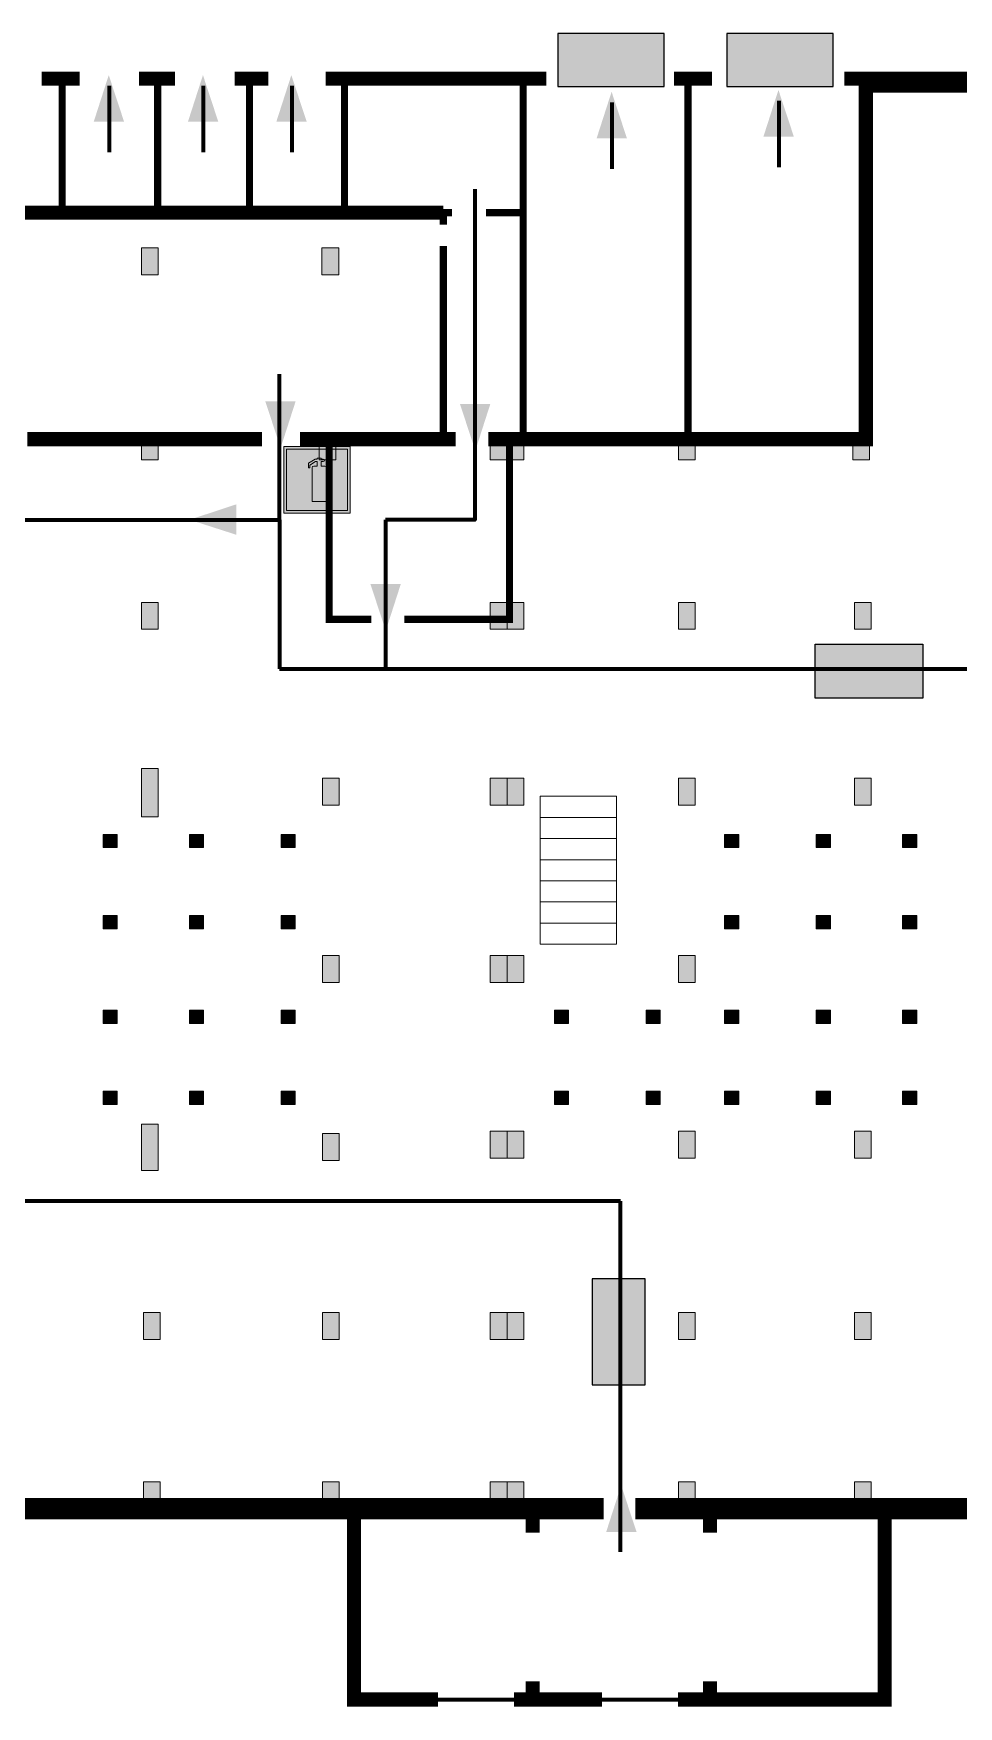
# Model space of a CAD drawing. Header units: millimetres. Extents: x 13810 to 67229, y 12374 to 21950.
# Drawn here: x 36807.2 to 36929.9, y 15044.3 to 15266.1 of the extents above; entities that cross this region are included whole.
import ezdxf

# ---------------------------------------------------------------- set-up
doc = ezdxf.new("R2010")
doc.units = ezdxf.units.MM
doc.layers.add('План_Штампы', color=7, linetype='Continuous')

# ---------------------------------------------------------------- blocks, each defined once
blk = doc.blocks.new('A$C7B4425F7')
at = {"true_color": 0xffffff}
blk.add_hatch(color=7, dxfattribs=at).paths.add_polyline_path([(0, 0), (-16, 0), (-16, -8), (0, -8)])
h = blk.add_hatch(color=126)
h.paths.add_polyline_path([(-0.2, -0.2), (-15.8, -0.2), (-15.8, -7.8), (-0.2, -7.8)])
h.paths.add_polyline_path([(-11.76, -2.03), (-11.76, -3.66), (-11.17, -3.66, -0.568275), (-11.17, -6.18), (-12.58, -6.18), (-12.58, -2.03)], flags=16)
h.paths.add_polyline_path([(-13.33, -4.12, -0.495768), (-13.59, -6.18), (-15.03, -6.18), (-15.03, -2.03), (-13.59, -2.03, -0.487973)], flags=16)
h.paths.add_polyline_path([(-10.25, -2.03), (-9.48, -2.03), (-9.48, -6.18), (-10.25, -6.18)], flags=16)
h.paths.add_polyline_path([(-13.84, -3.69), (-14.24, -3.69), (-14.24, -3.03), (-13.9, -3.03, -0.692621)], flags=0)
h.paths.add_polyline_path([(-9.15, -2.03), (-8.4, -2.03), (-8.04, -3.07), (-7.68, -2.03), (-6.93, -2.03), (-7.64, -4.1), (-6.93, -6.18), (-7.68, -6.18), (-8.04, -5.14), (-8.4, -6.18), (-9.15, -6.18), (-8.44, -4.1)], flags=16)
h.paths.add_polyline_path([(-11.76, -4.46), (-11.42, -4.46, -0.692621), (-11.36, -5.12), (-11.76, -5.12)], flags=0)
h.paths.add_polyline_path([(-13.9, -5.2), (-14.24, -5.2), (-14.24, -4.55), (-13.84, -4.55, -0.708038)], flags=0)
edge = h.paths.add_edge_path(flags=16)
edge.add_ellipse((-5.51, -4.08), major_axis=(0, 2.05), ratio=0.586184, start_angle=0, end_angle=360)
edge = h.paths.add_edge_path(flags=0)
edge.add_ellipse((-5.51, -4.08), major_axis=(0, 1.14), ratio=0.454828, start_angle=0, end_angle=360)
h.paths.add_polyline_path([(-4.13, -4.96, 0.377264), (-3.48, -4.52, 0.0555), (-3.16, -2.03), (-1.66, -2.03), (-1.66, -4.96), (-0.96, -4.96), (-0.96, -7.01), (-1.75, -7.01), (-1.75, -6.18), (-3.3, -6.18), (-3.3, -7.02), (-4.13, -7.02)], flags=16)
h.paths.add_polyline_path([(-2.73, -2.91), (-2.28, -2.91), (-2.28, -4.96), (-3.05, -4.96, 0.079136)], flags=0)
at = {"color": 126}
blk.add_lwpolyline([(-16, -8), (0, -8), (0, 0), (-16, 0)], close=True, dxfattribs=at)
blk = doc.blocks.new('A$C32E8229D')
at = {"true_color": 0xffffff}
blk.add_hatch(color=7, dxfattribs=at).paths.add_polyline_path([(0, 0), (0, -8), (16, -8), (16, 0)])
h = blk.add_hatch(color=126)
h.paths.add_polyline_path([(0.2, -0.2), (15.8, -0.2), (15.8, -7.8), (0.2, -7.8)])
h.paths.add_polyline_path([(13.49, -2.05), (12.08, -2.05), (11.37, -2.63, 0.162397), (11.29, -2.84), (11.29, -3.63), (10.35, -3.63), (10.35, -4.05), (11.68, -4.05), (11.68, -3.48), (12.26, -4.28), (11.29, -5.1), (11.29, -6.78), (11.85, -6.78), (11.85, -5.44), (12.8, -4.64), (12.8, -5.94), (14.46, -5.94), (14.46, -5.39), (13.45, -5.39), (13.45, -3.97), (12.46, -2.59), (13.15, -2.59), (13.69, -3.34), (14.18, -3)], flags=16)
h.paths.add_polyline_path([(10.74, -1.82, 1), (11.8, -1.82, 1)], flags=16)
h.paths.add_polyline_path([(9.39, -3.59), (5.99, -3.59), (6.56, -3.03), (5.91, -3.03), (5.1, -3.83), (5.91, -4.64), (6.56, -4.64), (5.99, -4.09), (9.39, -4.09)], flags=16)
h.paths.add_polyline_path([(4.29, -1.08), (1.72, -1.08), (1.72, -6.6), (4.29, -6.6)], flags=16)
at = {"color": 126}
blk.add_lwpolyline([(16, -8), (0, -8), (0, 0), (16, 0)], close=True, dxfattribs=at)
blk = doc.blocks.new('A$C3AD82952')
at = {"true_color": 0xf5f5ff}
h = blk.add_hatch(color=7, dxfattribs=at)
h.dxf.hatch_style = 1
h.paths.add_polyline_path([(8.21, 8.73, 0.414214), (7.89, 9.05), (7.22, 9.05), (7.22, 9.92), (7.59, 9.92, 1), (7.57, 10.36), (7.22, 10.36), (7.22, 10.6), (6.43, 10.6), (6.43, 10.36), (6.01, 10.36), (4.74, 9.59), (4.74, 8.69), (4.98, 8.73), (4.98, 9.26), (6.12, 9.91), (6.43, 9.91), (6.43, 9.05), (5.76, 9.05, 0.414214), (5.44, 8.73), (5.44, 2.2), (8.21, 2.2)], flags=0)
h.paths.add_polyline_path([(12.8, 12.8), (0, 12.8), (0, 0), (12.8, 0)])
h.paths.add_polyline_path([(0.51, 12.29), (12.29, 12.29), (12.29, 0.51), (0.51, 0.51)], flags=16)
h.paths.add_polyline_path([(4.74, 9.59), (6.01, 10.36), (6.43, 10.36), (6.43, 10.6), (7.22, 10.6), (7.22, 10.36), (7.59, 10.36, -0.94586), (7.59, 9.92), (7.22, 9.92), (7.22, 9.05), (7.89, 9.05, -0.414214), (8.21, 8.73), (8.21, 2.2), (5.44, 2.2), (5.44, 8.73, -0.414214), (5.76, 9.05), (6.43, 9.05), (6.43, 9.91), (6.12, 9.91), (4.98, 9.26), (4.98, 8.73), (4.74, 8.69)], flags=0)
h = blk.add_hatch(color=242)
h.dxf.hatch_style = 1
h.paths.add_polyline_path([(12.29, 12.29), (0.51, 12.29), (0.51, 0.51), (12.29, 0.51)])
h.paths.add_polyline_path([(4.74, 8.69), (4.74, 9.59), (6.01, 10.36), (6.43, 10.36), (6.43, 10.6), (7.22, 10.6), (7.22, 10.36), (7.59, 10.36, -0.94586), (7.59, 9.92), (7.22, 9.92), (7.22, 9.05), (7.89, 9.05, -0.414214), (8.21, 8.73), (8.21, 2.2), (5.44, 2.2), (5.44, 8.73, -0.414214), (5.76, 9.05), (6.43, 9.05), (6.43, 9.91), (6.12, 9.91), (4.98, 9.26), (4.98, 8.73)], flags=16)
h = blk.add_hatch(color=7, dxfattribs=at)
h.dxf.hatch_style = 1
h.paths.add_polyline_path([(8.21, 8.73, 0.414214), (7.89, 9.05), (7.22, 9.05), (7.22, 9.92), (7.59, 9.92, 1), (7.57, 10.36), (7.22, 10.36), (7.22, 10.6), (6.43, 10.6), (6.43, 10.36), (6.01, 10.36), (4.74, 9.59), (4.74, 8.69), (4.98, 8.73), (4.98, 9.26), (6.12, 9.91), (6.43, 9.91), (6.43, 9.05), (5.76, 9.05, 0.414214), (5.44, 8.73), (5.44, 2.2), (8.21, 2.2)])
at = {"color": 242, "lineweight": 5}
for p, q in [((0, 0), (0, 12.8)), ((0, 12.8), (12.8, 12.8)), ((6.01, 10.36), (4.74, 9.59)), ((4.98, 9.26), (6.12, 9.91)), ((6.01, 10.36), (6.43, 10.36)), ((6.12, 9.91), (6.43, 9.91)), ((7.22, 10.6), (6.43, 10.6)), ((6.43, 10.6), (6.43, 10.36)), ((6.43, 9.91), (6.43, 9.05)), ((7.22, 10.36), (7.22, 10.6)), ((7.59, 10.36), (7.22, 10.36)), ((7.22, 9.05), (7.22, 9.92)), ((7.59, 9.92), (7.22, 9.92)), ((12.8, 0), (12.8, 12.8)), ((4.74, 9.59), (4.74, 8.69)), ((4.74, 8.69), (4.98, 8.73)), ((4.98, 8.73), (4.98, 9.26)), ((5.44, 2.2), (5.44, 8.73)), ((5.76, 9.05), (6.43, 9.05)), ((7.89, 9.05), (7.22, 9.05)), ((8.21, 2.2), (8.21, 8.73)), ((0, 0), (12.8, 0)), ((5.44, 2.2), (8.21, 2.2))]:
    blk.add_line(p, q, dxfattribs=at)
blk.add_lwpolyline([(0.51, 12.29), (12.29, 12.29), (12.29, 0.51), (0.51, 0.51)], close=True, dxfattribs=at)
for centre, radius, start, end in [((7.58, 10.14), 0.223, 273.1875, 86.8125), ((5.76, 8.73), 0.32, 90, 180), ((7.89, 8.73), 0.32, 0, 90)]:
    blk.add_arc(centre, radius, start, end, dxfattribs=at)

msp = doc.modelspace()

# ---------------------------------------------------------------- hatches: boundary and pattern name
at = {"lineweight": 0}
h = msp.add_hatch(color=256, dxfattribs=at)
h.dxf.hatch_style = 1
h.paths.add_polyline_path([(36823.76, 15237.7), (36821.54, 15237.7), (36821.54, 15234.13), (36823.76, 15234.13)])
h = msp.add_hatch(color=256, dxfattribs=at)
h.dxf.hatch_style = 1
h.paths.add_polyline_path([(36847.69, 15237.7), (36845.46, 15237.7), (36845.46, 15234.13), (36847.69, 15234.13)])
h = msp.add_hatch(color=256, dxfattribs=at)
h.dxf.hatch_style = 1
h.paths.add_polyline_path([(36823.76, 15213.15), (36821.54, 15213.15), (36821.54, 15209.58), (36823.76, 15209.58)])
h = msp.add_hatch(color=256, dxfattribs=at)
h.dxf.hatch_style = 1
h.paths.add_polyline_path([(36847.3, 15213.15), (36845.08, 15213.15), (36845.08, 15209.58), (36847.3, 15209.58)])
h = msp.add_hatch(color=256, dxfattribs=at)
h.dxf.hatch_style = 1
h.paths.add_polyline_path([(36870.01, 15213.15), (36867.78, 15213.15), (36867.78, 15209.58), (36870.01, 15209.58)])
h = msp.add_hatch(color=256, dxfattribs=at)
h.dxf.hatch_style = 1
h.paths.add_polyline_path([(36872.23, 15213.15), (36870.01, 15213.15), (36870.01, 15209.58), (36872.23, 15209.58)])
h = msp.add_hatch(color=256, dxfattribs=at)
h.dxf.hatch_style = 1
h.paths.add_polyline_path([(36894.97, 15213.15), (36892.75, 15213.15), (36892.75, 15209.58), (36894.97, 15209.58)])
h = msp.add_hatch(color=256, dxfattribs=at)
h.dxf.hatch_style = 1
h.paths.add_polyline_path([(36918.08, 15213.15), (36915.85, 15213.15), (36915.85, 15209.58), (36918.08, 15209.58)])
h = msp.add_hatch(color=256, dxfattribs=at)
h.dxf.hatch_style = 1
h.paths.add_polyline_path([(36823.76, 15190.68), (36821.54, 15190.68), (36821.54, 15187.11), (36823.76, 15187.11)])
h = msp.add_hatch(color=256, dxfattribs=at)
h.dxf.hatch_style = 1
h.paths.add_polyline_path([(36870.01, 15190.68), (36867.78, 15190.68), (36867.78, 15187.11), (36870.01, 15187.11)])
h = msp.add_hatch(color=256, dxfattribs=at)
h.dxf.hatch_style = 1
h.paths.add_polyline_path([(36872.23, 15190.68), (36870.01, 15190.68), (36870.01, 15187.11), (36872.23, 15187.11)])
h = msp.add_hatch(color=256, dxfattribs=at)
h.dxf.hatch_style = 1
h.paths.add_polyline_path([(36894.97, 15190.68), (36892.75, 15190.68), (36892.75, 15187.11), (36894.97, 15187.11)])
h = msp.add_hatch(color=256, dxfattribs=at)
h.dxf.hatch_style = 1
h.paths.add_polyline_path([(36918.28, 15190.68), (36916.06, 15190.68), (36916.06, 15187.11), (36918.28, 15187.11)])
h = msp.add_hatch(color=256, dxfattribs=at)
h.dxf.hatch_style = 1
h.paths.add_polyline_path([(36823.76, 15168.67), (36821.54, 15168.67), (36821.54, 15162.23), (36823.76, 15162.23)])
h = msp.add_hatch(color=256, dxfattribs=at)
h.dxf.hatch_style = 1
h.paths.add_polyline_path([(36847.77, 15167.37), (36845.55, 15167.37), (36845.55, 15163.81), (36847.77, 15163.81)])
h = msp.add_hatch(color=256, dxfattribs=at)
h.dxf.hatch_style = 1
h.paths.add_polyline_path([(36870.01, 15167.37), (36867.78, 15167.37), (36867.78, 15163.81), (36870.01, 15163.81)])
h = msp.add_hatch(color=256, dxfattribs=at)
h.dxf.hatch_style = 1
h.paths.add_polyline_path([(36872.23, 15167.37), (36870.01, 15167.37), (36870.01, 15163.81), (36872.23, 15163.81)])
h = msp.add_hatch(color=256, dxfattribs=at)
h.dxf.hatch_style = 1
h.paths.add_polyline_path([(36894.97, 15167.37), (36892.75, 15167.37), (36892.75, 15163.81), (36894.97, 15163.81)])
h = msp.add_hatch(color=256, dxfattribs=at)
h.dxf.hatch_style = 1
h.paths.add_polyline_path([(36918.28, 15167.37), (36916.06, 15167.37), (36916.06, 15163.81), (36918.28, 15163.81)])
h = msp.add_hatch(color=256, dxfattribs=at)
h.dxf.hatch_style = 1
h.paths.add_polyline_path([(36818.32, 15158.16), (36818.32, 15159.91), (36816.45, 15159.91), (36816.45, 15158.16)])
h = msp.add_hatch(color=256, dxfattribs=at)
h.dxf.hatch_style = 1
h.paths.add_polyline_path([(36829.77, 15158.16), (36829.77, 15159.91), (36827.9, 15159.91), (36827.9, 15158.16)])
h = msp.add_hatch(color=256, dxfattribs=at)
h.dxf.hatch_style = 1
h.paths.add_polyline_path([(36841.92, 15158.16), (36841.92, 15159.91), (36840.05, 15159.91), (36840.05, 15158.16)])
h = msp.add_hatch(color=256, dxfattribs=at)
h.dxf.hatch_style = 1
h.paths.add_polyline_path([(36900.72, 15158.16), (36900.72, 15159.91), (36898.85, 15159.91), (36898.85, 15158.16)])
h = msp.add_hatch(color=256, dxfattribs=at)
h.dxf.hatch_style = 1
h.paths.add_polyline_path([(36912.87, 15158.16), (36912.87, 15159.91), (36911, 15159.91), (36911, 15158.16)])
h = msp.add_hatch(color=256, dxfattribs=at)
h.dxf.hatch_style = 1
h.paths.add_polyline_path([(36924.32, 15158.16), (36924.32, 15159.91), (36922.45, 15159.91), (36922.45, 15158.16)])
h = msp.add_hatch(color=256, dxfattribs=at)
h.dxf.hatch_style = 1
h.paths.add_polyline_path([(36818.32, 15147.41), (36818.32, 15149.17), (36816.45, 15149.17), (36816.45, 15147.41)])
h = msp.add_hatch(color=256, dxfattribs=at)
h.dxf.hatch_style = 1
h.paths.add_polyline_path([(36829.77, 15147.41), (36829.77, 15149.17), (36827.9, 15149.17), (36827.9, 15147.41)])
h = msp.add_hatch(color=256, dxfattribs=at)
h.dxf.hatch_style = 1
h.paths.add_polyline_path([(36841.92, 15147.41), (36841.92, 15149.17), (36840.05, 15149.17), (36840.05, 15147.41)])
h = msp.add_hatch(color=256, dxfattribs=at)
h.dxf.hatch_style = 1
h.paths.add_polyline_path([(36900.72, 15147.41), (36900.72, 15149.17), (36898.85, 15149.17), (36898.85, 15147.41)])
h = msp.add_hatch(color=256, dxfattribs=at)
h.dxf.hatch_style = 1
h.paths.add_polyline_path([(36912.87, 15147.41), (36912.87, 15149.17), (36911, 15149.17), (36911, 15147.41)])
h = msp.add_hatch(color=256, dxfattribs=at)
h.dxf.hatch_style = 1
h.paths.add_polyline_path([(36924.32, 15147.41), (36924.32, 15149.17), (36922.45, 15149.17), (36922.45, 15147.41)])
h = msp.add_hatch(color=256, dxfattribs=at)
h.dxf.hatch_style = 1
h.paths.add_polyline_path([(36847.77, 15143.84), (36845.55, 15143.84), (36845.55, 15140.28), (36847.77, 15140.28)])
h = msp.add_hatch(color=256, dxfattribs=at)
h.dxf.hatch_style = 1
h.paths.add_polyline_path([(36870.01, 15143.84), (36867.78, 15143.84), (36867.78, 15140.28), (36870.01, 15140.28)])
h = msp.add_hatch(color=256, dxfattribs=at)
h.dxf.hatch_style = 1
h.paths.add_polyline_path([(36872.23, 15143.84), (36870.01, 15143.84), (36870.01, 15140.28), (36872.23, 15140.28)])
h = msp.add_hatch(color=256, dxfattribs=at)
h.dxf.hatch_style = 1
h.paths.add_polyline_path([(36894.97, 15143.84), (36892.75, 15143.84), (36892.75, 15140.28), (36894.97, 15140.28)])
h = msp.add_hatch(color=256, dxfattribs=at)
h.dxf.hatch_style = 1
h.paths.add_polyline_path([(36818.32, 15134.84), (36818.32, 15136.59), (36816.45, 15136.59), (36816.45, 15134.84)])
h = msp.add_hatch(color=256, dxfattribs=at)
h.dxf.hatch_style = 1
h.paths.add_polyline_path([(36829.77, 15134.84), (36829.77, 15136.59), (36827.9, 15136.59), (36827.9, 15134.84)])
h = msp.add_hatch(color=256, dxfattribs=at)
h.dxf.hatch_style = 1
h.paths.add_polyline_path([(36841.92, 15134.84), (36841.92, 15136.59), (36840.05, 15136.59), (36840.05, 15134.84)])
h = msp.add_hatch(color=256, dxfattribs=at)
h.dxf.hatch_style = 1
h.paths.add_polyline_path([(36878.15, 15134.84), (36878.15, 15136.59), (36876.28, 15136.59), (36876.28, 15134.84)])
h = msp.add_hatch(color=256, dxfattribs=at)
h.dxf.hatch_style = 1
h.paths.add_polyline_path([(36890.3, 15134.84), (36890.3, 15136.59), (36888.43, 15136.59), (36888.43, 15134.84)])
h = msp.add_hatch(color=256, dxfattribs=at)
h.dxf.hatch_style = 1
h.paths.add_polyline_path([(36900.72, 15134.84), (36900.72, 15136.59), (36898.85, 15136.59), (36898.85, 15134.84)])
h = msp.add_hatch(color=256, dxfattribs=at)
h.dxf.hatch_style = 1
h.paths.add_polyline_path([(36912.87, 15134.84), (36912.87, 15136.59), (36911, 15136.59), (36911, 15134.84)])
h = msp.add_hatch(color=256, dxfattribs=at)
h.dxf.hatch_style = 1
h.paths.add_polyline_path([(36924.32, 15134.84), (36924.32, 15136.59), (36922.45, 15136.59), (36922.45, 15134.84)])
h = msp.add_hatch(color=256, dxfattribs=at)
h.dxf.hatch_style = 1
h.paths.add_polyline_path([(36818.32, 15124.09), (36818.32, 15125.84), (36816.45, 15125.84), (36816.45, 15124.09)])
h = msp.add_hatch(color=256, dxfattribs=at)
h.dxf.hatch_style = 1
h.paths.add_polyline_path([(36829.77, 15124.09), (36829.77, 15125.84), (36827.9, 15125.84), (36827.9, 15124.09)])
h = msp.add_hatch(color=256, dxfattribs=at)
h.dxf.hatch_style = 1
h.paths.add_polyline_path([(36841.92, 15124.09), (36841.92, 15125.84), (36840.05, 15125.84), (36840.05, 15124.09)])
h = msp.add_hatch(color=256, dxfattribs=at)
h.dxf.hatch_style = 1
h.paths.add_polyline_path([(36878.15, 15124.09), (36878.15, 15125.84), (36876.28, 15125.84), (36876.28, 15124.09)])
h = msp.add_hatch(color=256, dxfattribs=at)
h.dxf.hatch_style = 1
h.paths.add_polyline_path([(36890.3, 15124.09), (36890.3, 15125.84), (36888.43, 15125.84), (36888.43, 15124.09)])
h = msp.add_hatch(color=256, dxfattribs=at)
h.dxf.hatch_style = 1
h.paths.add_polyline_path([(36900.72, 15124.09), (36900.72, 15125.84), (36898.85, 15125.84), (36898.85, 15124.09)])
h = msp.add_hatch(color=256, dxfattribs=at)
h.dxf.hatch_style = 1
h.paths.add_polyline_path([(36912.87, 15124.09), (36912.87, 15125.84), (36911, 15125.84), (36911, 15124.09)])
h = msp.add_hatch(color=256, dxfattribs=at)
h.dxf.hatch_style = 1
h.paths.add_polyline_path([(36924.32, 15124.09), (36924.32, 15125.84), (36922.45, 15125.84), (36922.45, 15124.09)])
h = msp.add_hatch(color=256, dxfattribs=at)
h.dxf.hatch_style = 1
h.paths.add_polyline_path([(36823.76, 15121.48), (36821.54, 15121.48), (36821.54, 15115.32), (36823.76, 15115.32)])
h = msp.add_hatch(color=256, dxfattribs=at)
h.dxf.hatch_style = 1
h.paths.add_polyline_path([(36870.01, 15120.55), (36867.78, 15120.55), (36867.78, 15116.98), (36870.01, 15116.98)])
h = msp.add_hatch(color=256, dxfattribs=at)
h.dxf.hatch_style = 1
h.paths.add_polyline_path([(36872.23, 15120.55), (36870.01, 15120.55), (36870.01, 15116.98), (36872.23, 15116.98)])
h = msp.add_hatch(color=256, dxfattribs=at)
h.dxf.hatch_style = 1
h.paths.add_polyline_path([(36894.97, 15120.55), (36892.75, 15120.55), (36892.75, 15116.98), (36894.97, 15116.98)])
h = msp.add_hatch(color=256, dxfattribs=at)
h.dxf.hatch_style = 1
h.paths.add_polyline_path([(36918.28, 15120.55), (36916.06, 15120.55), (36916.06, 15116.98), (36918.28, 15116.98)])
h = msp.add_hatch(color=256, dxfattribs=at)
h.dxf.hatch_style = 1
h.paths.add_polyline_path([(36847.77, 15120.24), (36845.55, 15120.24), (36845.55, 15116.67), (36847.77, 15116.67)])
h = msp.add_hatch(color=256, dxfattribs=at)
h.dxf.hatch_style = 1
h.paths.add_polyline_path([(36824.02, 15096.49), (36821.8, 15096.49), (36821.8, 15092.92), (36824.02, 15092.92)])
h = msp.add_hatch(color=256, dxfattribs=at)
h.dxf.hatch_style = 1
h.paths.add_polyline_path([(36847.77, 15096.49), (36845.55, 15096.49), (36845.55, 15092.92), (36847.77, 15092.92)])
h = msp.add_hatch(color=256, dxfattribs=at)
h.dxf.hatch_style = 1
h.paths.add_polyline_path([(36870.01, 15096.49), (36867.78, 15096.49), (36867.78, 15092.92), (36870.01, 15092.92)])
h = msp.add_hatch(color=256, dxfattribs=at)
h.dxf.hatch_style = 1
h.paths.add_polyline_path([(36872.23, 15096.49), (36870.01, 15096.49), (36870.01, 15092.92), (36872.23, 15092.92)])
h = msp.add_hatch(color=256, dxfattribs=at)
h.dxf.hatch_style = 1
h.paths.add_polyline_path([(36894.97, 15096.49), (36892.75, 15096.49), (36892.75, 15092.92), (36894.97, 15092.92)])
h = msp.add_hatch(color=256, dxfattribs=at)
h.dxf.hatch_style = 1
h.paths.add_polyline_path([(36918.28, 15096.49), (36916.06, 15096.49), (36916.06, 15092.92), (36918.28, 15092.92)])
h = msp.add_hatch(color=256, dxfattribs=at)
h.dxf.hatch_style = 1
h.paths.add_polyline_path([(36824.02, 15074.06), (36821.8, 15074.06), (36821.8, 15070.5), (36824.02, 15070.5)])
h = msp.add_hatch(color=256, dxfattribs=at)
h.dxf.hatch_style = 1
h.paths.add_polyline_path([(36847.77, 15074.06), (36845.55, 15074.06), (36845.55, 15070.5), (36847.77, 15070.5)])
h = msp.add_hatch(color=256, dxfattribs=at)
h.dxf.hatch_style = 1
h.paths.add_polyline_path([(36870.01, 15074.06), (36867.78, 15074.06), (36867.78, 15070.5), (36870.01, 15070.5)])
h = msp.add_hatch(color=256, dxfattribs=at)
h.dxf.hatch_style = 1
h.paths.add_polyline_path([(36872.23, 15074.06), (36870.01, 15074.06), (36870.01, 15070.5), (36872.23, 15070.5)])
h = msp.add_hatch(color=256, dxfattribs=at)
h.dxf.hatch_style = 1
h.paths.add_polyline_path([(36894.97, 15074.06), (36892.75, 15074.06), (36892.75, 15070.5), (36894.97, 15070.5)])
h = msp.add_hatch(color=256, dxfattribs=at)
h.dxf.hatch_style = 1
h.paths.add_polyline_path([(36918.28, 15074.06), (36916.06, 15074.06), (36916.06, 15070.5), (36918.28, 15070.5)])

# ---------------------------------------------------------------- linework, layer by layer
for points, const_width in [([(36733.93, 15259.67), (36681.5, 15259.67), (36681.5, 15070.5), (36882.83, 15070.5)], 2.82), ([(36808.32, 15260.14), (36813.36, 15260.14)], 1.88), ([(36811.02, 15260.14), (36811.02, 15242.36)], 0.941), ([(36821.2, 15260.14), (36825.97, 15260.14)], 1.88), ([(36823.69, 15260.14), (36823.69, 15242.36)], 0.941), ([(36833.89, 15260.14), (36838.36, 15260.14)], 1.88), ([(36835.86, 15260.14), (36835.86, 15242.36)], 0.941), ([(36845.95, 15260.14), (36875.21, 15260.14)], 1.88), ([(36848.47, 15260.14), (36848.47, 15242.36)], 0.941), ([(36867.53, 15212.33), (36917.57, 15212.33), (36917.57, 15259.67)], 1.88), ([(36872.13, 15260.14), (36872.13, 15212.33)], 0.941), ([(36892.16, 15260.14), (36897.17, 15260.14)], 1.88), ([(36894, 15260.14), (36894, 15212.33)], 0.941), ([(36914.73, 15260.14), (36917.57, 15260.14)], 1.88), ([(36917.57, 15259.67), (37049.95, 15259.67)], 2.82), ([(36797.13, 15242.36), (36861.56, 15242.36)], 1.88), ([(36861.56, 15242.36), (36862.73, 15242.36)], 0.941), ([(36861.56, 15242.36), (36861.56, 15240.79)], 0.941), ([(36867.21, 15242.36), (36872.13, 15242.36)], 0.941), ([(36861.56, 15237.94), (36861.56, 15212.33)], 0.941), ([(36806.41, 15212.33), (36837.53, 15212.33)], 1.88), ([(36842.55, 15212.33), (36863.18, 15212.33)], 1.88), ([(36846.43, 15212.33), (36846.43, 15188.43), (36852.03, 15188.43)], 0.941), ([(36856.37, 15188.43), (36870.32, 15188.43), (36870.32, 15212.33)], 0.941), ([(36887.02, 15070.5), (37060.72, 15070.5)], 2.82), ([(36849.71, 15070.5), (36849.71, 15045.2), (36860.85, 15045.2)], 1.88), ([(36873.4, 15067.3), (36873.4, 15070.5)], 1.88), ([(36892.67, 15045.2), (36920.07, 15045.2), (36920.07, 15070.5)], 1.88), ([(36896.92, 15067.3), (36896.92, 15070.5)], 1.88), ([(36873.4, 15047.6), (36873.4, 15045.2)], 1.88), ([(36896.92, 15047.6), (36896.92, 15045.2)], 1.88), ([(36870.92, 15045.2), (36882.59, 15045.2)], 1.88)]:
    msp.add_lwpolyline(points, dxfattribs=dict(at, const_width=const_width))
at = {"color": 126, "lineweight": 100, "true_color": 0x008754}
for points in [[(36817.25, 15259.18), (36817.25, 15250.37)], [(36829.74, 15259.18), (36829.74, 15250.37)], [(36841.46, 15259.18), (36841.46, 15250.37)], [(36883.92, 15256.97), (36883.92, 15248.17)], [(36906.04, 15257.21), (36906.04, 15248.41)], [(36865.74, 15245.46), (36865.74, 15201.62), (36853.91, 15201.62)], [(36839.83, 15181.86), (37044.93, 15181.86), (37044.93, 15230.13)], [(36804.93, 15201.62), (36839.83, 15201.62), (36839.83, 15220.93)], [(36839.83, 15201.62), (36839.83, 15181.86)], [(36853.91, 15201.62), (36853.91, 15181.86)], [(36885.07, 15111.29), (36739.67, 15111.29)], [(36885.07, 15064.79), (36885.07, 15111.29)]]:
    msp.add_lwpolyline(points, dxfattribs=at)
at = {"lineweight": 0}
for points in [[(36823.76, 15234.13), (36821.54, 15234.13), (36821.54, 15237.7), (36823.76, 15237.7), (36823.76, 15234.13)], [(36847.69, 15234.13), (36845.46, 15234.13), (36845.46, 15237.7), (36847.69, 15237.7), (36847.69, 15234.13)], [(36823.76, 15209.58), (36821.54, 15209.58), (36821.54, 15213.15), (36823.76, 15213.15), (36823.76, 15209.58)], [(36847.3, 15209.58), (36845.08, 15209.58), (36845.08, 15213.15), (36847.3, 15213.15), (36847.3, 15209.58)], [(36870.01, 15209.58), (36867.78, 15209.58), (36867.78, 15213.15), (36870.01, 15213.15), (36870.01, 15209.58)], [(36872.23, 15209.58), (36870.01, 15209.58), (36870.01, 15213.15), (36872.23, 15213.15), (36872.23, 15209.58)], [(36894.97, 15209.58), (36892.75, 15209.58), (36892.75, 15213.15), (36894.97, 15213.15), (36894.97, 15209.58)], [(36918.08, 15209.58), (36915.85, 15209.58), (36915.85, 15213.15), (36918.08, 15213.15), (36918.08, 15209.58)], [(36823.76, 15187.11), (36821.54, 15187.11), (36821.54, 15190.68), (36823.76, 15190.68), (36823.76, 15187.11)], [(36870.01, 15187.11), (36867.78, 15187.11), (36867.78, 15190.68), (36870.01, 15190.68), (36870.01, 15187.11)], [(36872.23, 15187.11), (36870.01, 15187.11), (36870.01, 15190.68), (36872.23, 15190.68), (36872.23, 15187.11)], [(36894.97, 15187.11), (36892.75, 15187.11), (36892.75, 15190.68), (36894.97, 15190.68), (36894.97, 15187.11)], [(36918.28, 15187.11), (36916.06, 15187.11), (36916.06, 15190.68), (36918.28, 15190.68), (36918.28, 15187.11)], [(36823.76, 15162.23), (36821.54, 15162.23), (36821.54, 15168.67), (36823.76, 15168.67), (36823.76, 15162.23)], [(36847.77, 15163.81), (36845.55, 15163.81), (36845.55, 15167.37), (36847.77, 15167.37), (36847.77, 15163.81)], [(36870.01, 15163.81), (36867.78, 15163.81), (36867.78, 15167.37), (36870.01, 15167.37), (36870.01, 15163.81)], [(36872.23, 15163.81), (36870.01, 15163.81), (36870.01, 15167.37), (36872.23, 15167.37), (36872.23, 15163.81)], [(36894.97, 15163.81), (36892.75, 15163.81), (36892.75, 15167.37), (36894.97, 15167.37), (36894.97, 15163.81)], [(36918.28, 15163.81), (36916.06, 15163.81), (36916.06, 15167.37), (36918.28, 15167.37), (36918.28, 15163.81)], [(36816.45, 15158.16), (36818.32, 15158.16), (36818.32, 15159.91), (36816.45, 15159.91), (36816.45, 15158.16)], [(36827.9, 15158.16), (36829.77, 15158.16), (36829.77, 15159.91), (36827.9, 15159.91), (36827.9, 15158.16)], [(36840.05, 15158.16), (36841.92, 15158.16), (36841.92, 15159.91), (36840.05, 15159.91), (36840.05, 15158.16)], [(36898.85, 15158.16), (36900.72, 15158.16), (36900.72, 15159.91), (36898.85, 15159.91), (36898.85, 15158.16)], [(36911, 15158.16), (36912.87, 15158.16), (36912.87, 15159.91), (36911, 15159.91), (36911, 15158.16)], [(36922.45, 15158.16), (36924.32, 15158.16), (36924.32, 15159.91), (36922.45, 15159.91), (36922.45, 15158.16)], [(36816.45, 15147.41), (36818.32, 15147.41), (36818.32, 15149.17), (36816.45, 15149.17), (36816.45, 15147.41)], [(36827.9, 15147.41), (36829.77, 15147.41), (36829.77, 15149.17), (36827.9, 15149.17), (36827.9, 15147.41)], [(36840.05, 15147.41), (36841.92, 15147.41), (36841.92, 15149.17), (36840.05, 15149.17), (36840.05, 15147.41)], [(36898.85, 15147.41), (36900.72, 15147.41), (36900.72, 15149.17), (36898.85, 15149.17), (36898.85, 15147.41)], [(36911, 15147.41), (36912.87, 15147.41), (36912.87, 15149.17), (36911, 15149.17), (36911, 15147.41)], [(36922.45, 15147.41), (36924.32, 15147.41), (36924.32, 15149.17), (36922.45, 15149.17), (36922.45, 15147.41)], [(36847.77, 15140.28), (36845.55, 15140.28), (36845.55, 15143.84), (36847.77, 15143.84), (36847.77, 15140.28)], [(36870.01, 15140.28), (36867.78, 15140.28), (36867.78, 15143.84), (36870.01, 15143.84), (36870.01, 15140.28)], [(36872.23, 15140.28), (36870.01, 15140.28), (36870.01, 15143.84), (36872.23, 15143.84), (36872.23, 15140.28)], [(36894.97, 15140.28), (36892.75, 15140.28), (36892.75, 15143.84), (36894.97, 15143.84), (36894.97, 15140.28)], [(36816.45, 15134.84), (36818.32, 15134.84), (36818.32, 15136.59), (36816.45, 15136.59), (36816.45, 15134.84)], [(36827.9, 15134.84), (36829.77, 15134.84), (36829.77, 15136.59), (36827.9, 15136.59), (36827.9, 15134.84)], [(36840.05, 15134.84), (36841.92, 15134.84), (36841.92, 15136.59), (36840.05, 15136.59), (36840.05, 15134.84)], [(36876.28, 15134.84), (36878.15, 15134.84), (36878.15, 15136.59), (36876.28, 15136.59), (36876.28, 15134.84)], [(36888.43, 15134.84), (36890.3, 15134.84), (36890.3, 15136.59), (36888.43, 15136.59), (36888.43, 15134.84)], [(36898.85, 15134.84), (36900.72, 15134.84), (36900.72, 15136.59), (36898.85, 15136.59), (36898.85, 15134.84)], [(36911, 15134.84), (36912.87, 15134.84), (36912.87, 15136.59), (36911, 15136.59), (36911, 15134.84)], [(36922.45, 15134.84), (36924.32, 15134.84), (36924.32, 15136.59), (36922.45, 15136.59), (36922.45, 15134.84)], [(36816.45, 15124.09), (36818.32, 15124.09), (36818.32, 15125.84), (36816.45, 15125.84), (36816.45, 15124.09)], [(36827.9, 15124.09), (36829.77, 15124.09), (36829.77, 15125.84), (36827.9, 15125.84), (36827.9, 15124.09)], [(36840.05, 15124.09), (36841.92, 15124.09), (36841.92, 15125.84), (36840.05, 15125.84), (36840.05, 15124.09)], [(36876.28, 15124.09), (36878.15, 15124.09), (36878.15, 15125.84), (36876.28, 15125.84), (36876.28, 15124.09)], [(36888.43, 15124.09), (36890.3, 15124.09), (36890.3, 15125.84), (36888.43, 15125.84), (36888.43, 15124.09)], [(36898.85, 15124.09), (36900.72, 15124.09), (36900.72, 15125.84), (36898.85, 15125.84), (36898.85, 15124.09)], [(36911, 15124.09), (36912.87, 15124.09), (36912.87, 15125.84), (36911, 15125.84), (36911, 15124.09)], [(36922.45, 15124.09), (36924.32, 15124.09), (36924.32, 15125.84), (36922.45, 15125.84), (36922.45, 15124.09)], [(36823.76, 15115.32), (36821.54, 15115.32), (36821.54, 15121.48), (36823.76, 15121.48), (36823.76, 15115.32)], [(36870.01, 15116.98), (36867.78, 15116.98), (36867.78, 15120.55), (36870.01, 15120.55), (36870.01, 15116.98)], [(36872.23, 15116.98), (36870.01, 15116.98), (36870.01, 15120.55), (36872.23, 15120.55), (36872.23, 15116.98)], [(36894.97, 15116.98), (36892.75, 15116.98), (36892.75, 15120.55), (36894.97, 15120.55), (36894.97, 15116.98)], [(36918.28, 15116.98), (36916.06, 15116.98), (36916.06, 15120.55), (36918.28, 15120.55), (36918.28, 15116.98)], [(36847.77, 15116.67), (36845.55, 15116.67), (36845.55, 15120.24), (36847.77, 15120.24), (36847.77, 15116.67)], [(36824.02, 15092.92), (36821.8, 15092.92), (36821.8, 15096.49), (36824.02, 15096.49), (36824.02, 15092.92)], [(36847.77, 15092.92), (36845.55, 15092.92), (36845.55, 15096.49), (36847.77, 15096.49), (36847.77, 15092.92)], [(36870.01, 15092.92), (36867.78, 15092.92), (36867.78, 15096.49), (36870.01, 15096.49), (36870.01, 15092.92)], [(36872.23, 15092.92), (36870.01, 15092.92), (36870.01, 15096.49), (36872.23, 15096.49), (36872.23, 15092.92)], [(36894.97, 15092.92), (36892.75, 15092.92), (36892.75, 15096.49), (36894.97, 15096.49), (36894.97, 15092.92)], [(36918.28, 15092.92), (36916.06, 15092.92), (36916.06, 15096.49), (36918.28, 15096.49), (36918.28, 15092.92)], [(36824.02, 15070.5), (36821.8, 15070.5), (36821.8, 15074.06), (36824.02, 15074.06), (36824.02, 15070.5)], [(36847.77, 15070.5), (36845.55, 15070.5), (36845.55, 15074.06), (36847.77, 15074.06), (36847.77, 15070.5)], [(36870.01, 15070.5), (36867.78, 15070.5), (36867.78, 15074.06), (36870.01, 15074.06), (36870.01, 15070.5)], [(36872.23, 15070.5), (36870.01, 15070.5), (36870.01, 15074.06), (36872.23, 15074.06), (36872.23, 15070.5)], [(36894.97, 15070.5), (36892.75, 15070.5), (36892.75, 15074.06), (36894.97, 15074.06), (36894.97, 15070.5)], [(36918.28, 15070.5), (36916.06, 15070.5), (36916.06, 15074.06), (36918.28, 15074.06), (36918.28, 15070.5)]]:
    msp.add_lwpolyline(points, dxfattribs=at)
for points in [[(36874.4, 15162.17), (36884.52, 15162.17), (36884.52, 15164.97), (36874.4, 15164.97)], [(36874.4, 15159.36), (36884.52, 15159.36), (36884.52, 15162.17), (36874.4, 15162.17)], [(36874.4, 15156.56), (36884.52, 15156.56), (36884.52, 15159.36), (36874.4, 15159.36)], [(36874.4, 15153.76), (36884.52, 15153.76), (36884.52, 15156.56), (36874.4, 15156.56)], [(36874.4, 15150.95), (36884.52, 15150.95), (36884.52, 15153.76), (36874.4, 15153.76)], [(36874.4, 15148.15), (36884.52, 15148.15), (36884.52, 15150.95), (36874.4, 15150.95)], [(36874.4, 15145.35), (36884.52, 15145.35), (36884.52, 15148.15), (36874.4, 15148.15)]]:
    msp.add_lwpolyline(points, close=True, dxfattribs=at)
at = {"lineweight": 100}
msp.add_lwpolyline([(36860.85, 15045.2), (36899.58, 15045.2)], dxfattribs=at)
at = {"layer": 'План_Штампы', "color": 126, "true_color": 0x008754}
for points in [[(36819.24, 15254.41), (36815.21, 15254.42), (36817.2, 15260.6)], [(36831.73, 15254.41), (36827.7, 15254.42), (36829.69, 15260.6)], [(36843.45, 15254.41), (36839.42, 15254.42), (36841.41, 15260.6)], [(36885.91, 15252.2), (36881.88, 15252.21), (36883.87, 15258.39)], [(36908.03, 15252.45), (36904, 15252.45), (36905.99, 15258.63)], [(36837.95, 15217.36), (36841.98, 15217.35), (36839.99, 15211.17)], [(36863.76, 15217), (36867.79, 15216.99), (36865.8, 15210.81)], [(36834.11, 15203.68), (36834.1, 15199.65), (36827.92, 15201.64)], [(36851.89, 15193.12), (36855.92, 15193.11), (36853.93, 15186.93)], [(36887.18, 15067.4), (36883.15, 15067.4), (36885.14, 15073.59)]]:
    msp.add_solid(points, dxfattribs=at)

# ---------------------------------------------------------------- block references
at = {"xscale": 0.6875, "yscale": 0.6875, "zscale": 0.6875}
msp.add_blockref('A$C3AD82952', (36840.42, 15202.53), dxfattribs=at)
at = {"layer": 'План_Штампы', "xscale": 0.8800000000000001, "yscale": 0.8800000000000001, "zscale": 0.8800000000000001}
for p in [(36890.82, 15266.13), (36913.23, 15266.13)]:
    msp.add_blockref('A$C7B4425F7', p, dxfattribs=at)
at = {"layer": 'План_Штампы', "color": 126, "true_color": 0x008754}
for p, xscale, yscale, zscale, rotation in [((36910.87, 15185.12), 0.8910095811724809, 0.8910095811724809, 0.8910095811724809, 359.9978653237144), ((36881.3, 15100.99), -0.8800000000000001, 0.8800000000000001, 0.8800000000000001, 90)]:
    msp.add_blockref('A$C32E8229D', p, dxfattribs=dict(at, xscale=xscale, yscale=yscale, zscale=zscale, rotation=rotation))

doc.saveas('drawing.dxf')
